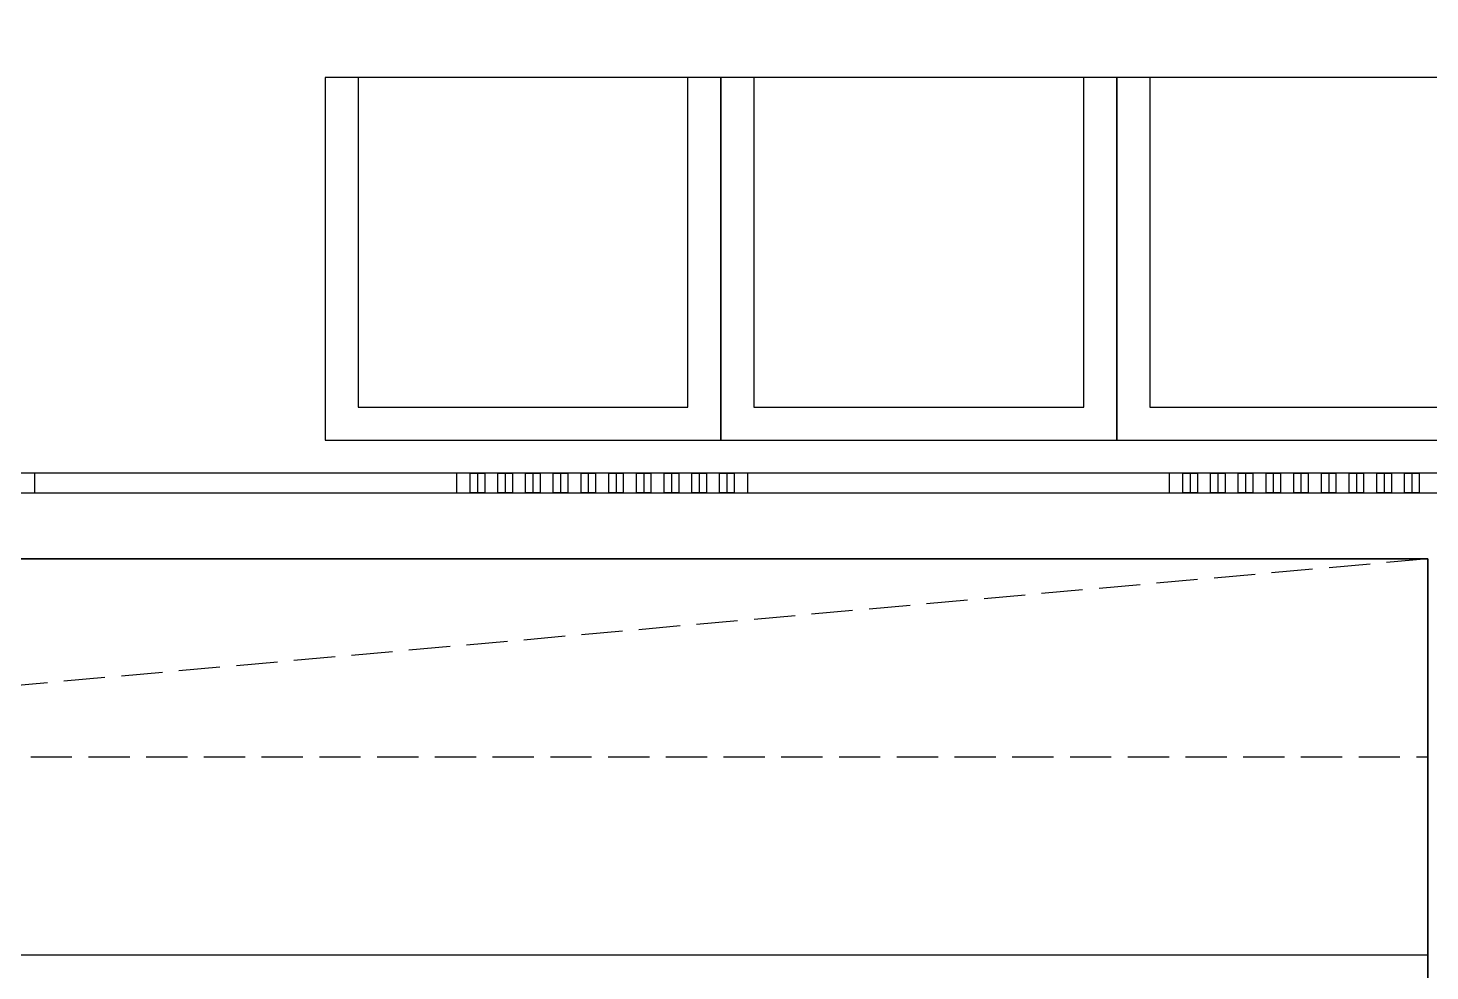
# Model space of a CAD drawing. Extents: x 11477420 to 23072185, y -28506554 to -14238804.
# Drawn here: x 11489117 to 11491242, y -14277324 to -14275895 of the extents above; entities that cross this region are included whole.
import ezdxf

# ---------------------------------------------------------------- set-up
doc = ezdxf.new("R2010")
doc.units = 0
doc.header["$LTSCALE"] = 50
doc.header["$MEASUREMENT"] = 0
doc.linetypes.add('DASH', pattern=[0.35, 0.25, -0.1])
doc.linetypes.add('DH-HID2', pattern=[1.2, 0.8, -0.4])
doc.layers.get('0').update_dxf_attribs({"linetype": 'CONTINUOUS'})
for name, color, linetype in [('03-WAL NEW', 3, 'CONTINUOUS'), ('1.천장.벽체선(내벽)', 3, 'CONTINUOUS'), ('3 가구-붙박이', 6, 'CONTINUOUS'), ('3.기호.계단선', 30, 'CONTINUOUS'), ('4.가구-붙박이', 6, 'CONTINUOUS'), ('FINISH', 6, 'CONTINUOUS'), ('FU-FURM', 251, 'DH-HID2')]:
    doc.layers.add(name, color=color, linetype=linetype)

# ---------------------------------------------------------------- blocks, each defined once
blk = doc.blocks.new('flooor2')
at = {"layer": '03-WAL NEW', "color": 8}
for p, q in [((11524167.1, -14276569.4), (11523527.1, -14276569.4)), ((11523527.1, -14276569.4), (11523527.1, -14276599.4)), ((11524167.1, -14276599.4), (11524167.1, -14276569.4)), ((11524187.1, -14276599.4), (11524187.1, -14276569.4)), ((11524187.1, -14276569.4), (11524209.1, -14276569.4)), ((11524209.1, -14276569.4), (11524209.1, -14276599.4)), ((11524229.1, -14276599.4), (11524229.1, -14276569.4)), ((11524229.1, -14276569.4), (11524251.1, -14276569.4)), ((11524251.1, -14276569.4), (11524251.1, -14276599.4)), ((11524271.1, -14276599.4), (11524271.1, -14276569.4)), ((11524271.1, -14276569.4), (11524293.1, -14276569.4)), ((11524293.1, -14276569.4), (11524293.1, -14276599.4)), ((11524313.1, -14276599.4), (11524313.1, -14276569.4)), ((11524313.1, -14276569.4), (11524335.1, -14276569.4)), ((11524335.1, -14276569.4), (11524335.1, -14276599.4)), ((11524355.1, -14276599.4), (11524355.1, -14276569.4)), ((11524355.1, -14276569.4), (11524377.1, -14276569.4)), ((11524377.1, -14276569.4), (11524377.1, -14276599.4)), ((11524397.1, -14276599.4), (11524397.1, -14276569.4)), ((11524397.1, -14276569.4), (11524419.1, -14276569.4)), ((11524419.1, -14276569.4), (11524419.1, -14276599.4)), ((11524439.1, -14276599.4), (11524439.1, -14276569.4)), ((11524439.1, -14276569.4), (11524461.1, -14276569.4)), ((11524461.1, -14276569.4), (11524461.1, -14276599.4)), ((11524481.1, -14276599.4), (11524481.1, -14276569.4)), ((11524481.1, -14276569.4), (11524503.1, -14276569.4)), ((11524503.1, -14276569.4), (11524503.1, -14276599.4)), ((11524523.1, -14276599.4), (11524523.1, -14276569.4)), ((11524523.1, -14276569.4), (11524545.1, -14276569.4)), ((11524545.1, -14276569.4), (11524545.1, -14276599.4)), ((11524565.1, -14276599.4), (11524565.1, -14276569.4)), ((11524565.1, -14276569.4), (11524587.1, -14276569.4)), ((11524587.1, -14276569.4), (11524587.1, -14276599.4)), ((11525247.1, -14276569.4), (11524607.1, -14276569.4)), ((11524607.1, -14276569.4), (11524607.1, -14276599.4)), ((11525247.1, -14276599.4), (11525247.1, -14276569.4)), ((11525267.1, -14276599.4), (11525267.1, -14276569.4)), ((11525267.1, -14276569.4), (11525289.1, -14276569.4)), ((11525289.1, -14276569.4), (11525289.1, -14276599.4)), ((11525309.1, -14276599.4), (11525309.1, -14276569.4)), ((11525309.1, -14276569.4), (11525331.1, -14276569.4)), ((11525331.1, -14276569.4), (11525331.1, -14276599.4)), ((11525351.1, -14276599.4), (11525351.1, -14276569.4)), ((11525351.1, -14276569.4), (11525373.1, -14276569.4)), ((11525373.1, -14276569.4), (11525373.1, -14276599.4)), ((11525393.1, -14276599.4), (11525393.1, -14276569.4)), ((11525393.1, -14276569.4), (11525415.1, -14276569.4)), ((11525415.1, -14276569.4), (11525415.1, -14276599.4)), ((11525435.1, -14276599.4), (11525435.1, -14276569.4)), ((11525435.1, -14276569.4), (11525457.1, -14276569.4)), ((11525457.1, -14276569.4), (11525457.1, -14276599.4)), ((11525477.1, -14276599.4), (11525477.1, -14276569.4)), ((11525477.1, -14276569.4), (11525499.1, -14276569.4)), ((11525499.1, -14276569.4), (11525499.1, -14276599.4)), ((11525519.1, -14276599.4), (11525519.1, -14276569.4)), ((11525519.1, -14276569.4), (11525541.1, -14276569.4)), ((11525541.1, -14276569.4), (11525541.1, -14276599.4)), ((11525561.1, -14276599.4), (11525561.1, -14276569.4)), ((11525561.1, -14276569.4), (11525583.1, -14276569.4)), ((11525583.1, -14276569.4), (11525583.1, -14276599.4)), ((11525603.1, -14276599.4), (11525603.1, -14276569.4)), ((11525603.1, -14276569.4), (11525625.1, -14276569.4)), ((11525625.1, -14276569.4), (11525625.1, -14276599.4)), ((11523527.1, -14276599.4), (11524167.1, -14276599.4)), ((11524209.1, -14276599.4), (11524187.1, -14276599.4)), ((11524251.1, -14276599.4), (11524229.1, -14276599.4)), ((11524293.1, -14276599.4), (11524271.1, -14276599.4)), ((11524335.1, -14276599.4), (11524313.1, -14276599.4)), ((11524377.1, -14276599.4), (11524355.1, -14276599.4)), ((11524419.1, -14276599.4), (11524397.1, -14276599.4)), ((11524461.1, -14276599.4), (11524439.1, -14276599.4)), ((11524503.1, -14276599.4), (11524481.1, -14276599.4)), ((11524545.1, -14276599.4), (11524523.1, -14276599.4)), ((11524587.1, -14276599.4), (11524565.1, -14276599.4)), ((11524607.1, -14276599.4), (11525247.1, -14276599.4)), ((11525289.1, -14276599.4), (11525267.1, -14276599.4)), ((11525331.1, -14276599.4), (11525309.1, -14276599.4)), ((11525373.1, -14276599.4), (11525351.1, -14276599.4)), ((11525415.1, -14276599.4), (11525393.1, -14276599.4)), ((11525457.1, -14276599.4), (11525435.1, -14276599.4)), ((11525499.1, -14276599.4), (11525477.1, -14276599.4)), ((11525541.1, -14276599.4), (11525519.1, -14276599.4)), ((11525583.1, -14276599.4), (11525561.1, -14276599.4)), ((11525625.1, -14276599.4), (11525603.1, -14276599.4))]:
    blk.add_line(p, q, dxfattribs=at)
at = {"layer": '03-WAL NEW', "color": 8, "ltscale": 10}
for p, q in [((11524198.1, -14276569.4), (11524198.1, -14276599.4)), ((11524240.1, -14276569.4), (11524240.1, -14276599.4)), ((11524282.1, -14276569.4), (11524282.1, -14276599.4)), ((11524324.1, -14276569.4), (11524324.1, -14276599.4)), ((11524366.1, -14276569.4), (11524366.1, -14276599.4)), ((11524408.1, -14276569.4), (11524408.1, -14276599.4)), ((11524450.1, -14276569.4), (11524450.1, -14276599.4)), ((11524492.1, -14276569.4), (11524492.1, -14276599.4)), ((11524534.1, -14276569.4), (11524534.1, -14276599.4)), ((11524576.1, -14276569.4), (11524576.1, -14276599.4)), ((11525278.1, -14276569.4), (11525278.1, -14276599.4)), ((11525320.1, -14276569.4), (11525320.1, -14276599.4)), ((11525362.1, -14276569.4), (11525362.1, -14276599.4)), ((11525404.1, -14276569.4), (11525404.1, -14276599.4)), ((11525446.1, -14276569.4), (11525446.1, -14276599.4)), ((11525488.1, -14276569.4), (11525488.1, -14276599.4)), ((11525530.1, -14276569.4), (11525530.1, -14276599.4)), ((11525572.1, -14276569.4), (11525572.1, -14276599.4)), ((11525614.1, -14276569.4), (11525614.1, -14276599.4))]:
    blk.add_line(p, q, dxfattribs=at)
at = {"layer": '1.천장.벽체선(내벽)', "ltscale": 30}
for p, q in [((11522196.1, -14276599.4), (11528738.1, -14276599.4)), ((11522296.1, -14276699.4), (11525638.1, -14276699.4)), ((11525638.1, -14280899.4), (11525638.1, -14276699.4))]:
    blk.add_line(p, q, dxfattribs=at)
at = {"layer": '3 가구-붙박이', "color": 8}
for p, q in [((11525638.1, -14276699.4), (11522296.1, -14276699.4)), ((11525638.1, -14277299.4), (11525638.1, -14276699.4)), ((11522296.1, -14277299.4), (11525638.1, -14277299.4))]:
    blk.add_line(p, q, dxfattribs=at)
at = {"layer": '4.가구-붙박이', "color": 8, "linetype": 'DASH', "ltscale": 5}
for p, q in [((11525638.1, -14276699.4), (11522296.1, -14276999.4)), ((11522296.1, -14276999.4), (11525638.1, -14276999.4))]:
    blk.add_line(p, q, dxfattribs=at)
at = {"layer": 'FINISH', "color": 8, "ltscale": 10}
blk.add_line((11528878.7, -14276569.4), (11522058.6, -14276569.4), dxfattribs=at)
at = {"layer": 'FU-FURM', "color": 8, "ltscale": 30}
for p, q in [((11524567.1, -14275969.5), (11523967.1, -14275969.5)), ((11523967.1, -14275969.5), (11523967.1, -14276519.5)), ((11524517.1, -14275969.5), (11524017.1, -14275969.5)), ((11524017.1, -14275969.5), (11524017.1, -14276469.5)), ((11524517.1, -14276469.5), (11524517.1, -14275969.5)), ((11524567.1, -14276519.5), (11524567.1, -14275969.5)), ((11525167.1, -14275969.5), (11524567.1, -14275969.5)), ((11524567.1, -14275969.5), (11524567.1, -14276519.5)), ((11525117.1, -14275969.5), (11524617.1, -14275969.5)), ((11524617.1, -14275969.5), (11524617.1, -14276469.5)), ((11525117.1, -14276469.5), (11525117.1, -14275969.5)), ((11525167.1, -14276519.5), (11525167.1, -14275969.5)), ((11525767.1, -14275969.5), (11525167.1, -14275969.5)), ((11525167.1, -14275969.5), (11525167.1, -14276519.5)), ((11525717.1, -14275969.5), (11525217.1, -14275969.5)), ((11525217.1, -14275969.5), (11525217.1, -14276469.5)), ((11524017.1, -14276469.5), (11524517.1, -14276469.5)), ((11524617.1, -14276469.5), (11525117.1, -14276469.5)), ((11525217.1, -14276469.5), (11525717.1, -14276469.5)), ((11523967.1, -14276519.5), (11524567.1, -14276519.5)), ((11524567.1, -14276519.5), (11525167.1, -14276519.5)), ((11525167.1, -14276519.5), (11525767.1, -14276519.5))]:
    blk.add_line(p, q, dxfattribs=at)

msp = doc.modelspace()

# ---------------------------------------------------------------- linework, layer by layer
at = {"layer": '3.기호.계단선', "ltscale": 30}
msp.add_lwpolyline([(11486296.1, -14272844.4), (11486296.1, -14283399.4), (11487796.1, -14283399.4), (11487796.1, -14276599.4), (11494338.1, -14276599.4), (11494338.1, -14283399.4), (11495838.1, -14283399.4), (11495838.1, -14277399.4), (11503474.1, -14277399.4), (11503474.1, -14269794.4), (11497316.1, -14269794.4), (11497316.1, -14274394.4, -0.414214), (11496916.1, -14274794.4), (11493396.1, -14274794.4), (11493396.1, -14272844.4), (11489246.1, -14272844.4), (11489246.1, -14274794.4), (11488196.1, -14274794.4, -0.414214), (11487796.1, -14274394.4), (11487796.1, -14272844.4), (11486296.1, -14272844.4)], format="xyb", dxfattribs=at)
msp.add_lwpolyline([(11491238.1, -14280899.4), (11487896.1, -14280899.4), (11487896.1, -14276699.4), (11491238.1, -14276699.4)], close=True, dxfattribs=at)

# ---------------------------------------------------------------- block references
msp.add_blockref('flooor2', (-34400, 0))

doc.saveas('drawing.dxf')
